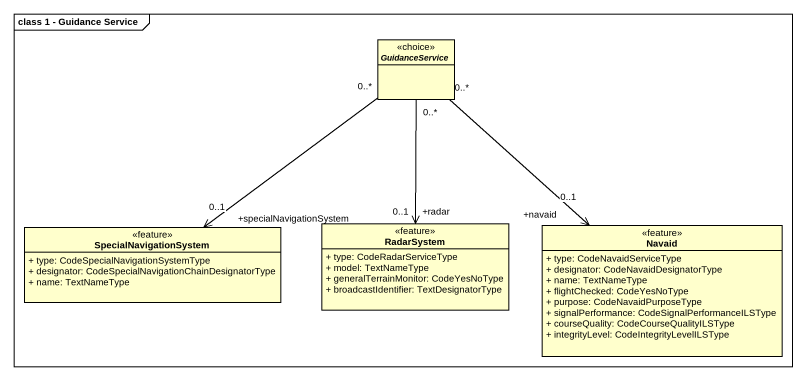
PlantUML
@startuml
mainframe class 1 - Guidance Service
hide circle
hide empty members
skinparam classAttributeIconSize 0
abstract class GuidanceService <<choice>>
class SpecialNavigationSystem <<feature>> {
  + type: CodeSpecialNavigationSystemType
  + designator: CodeSpecialNavigationChainDesignatorType
  + name: TextNameType
}
class RadarSystem <<feature>> {
  + type: CodeRadarServiceType
  + model: TextNameType
  + generalTerrainMonitor: CodeYesNoType
  + broadcastIdentifier: TextDesignatorType
}
class Navaid <<feature>> {
  + type: CodeNavaidServiceType
  + designator: CodeNavaidDesignatorType
  + name: TextNameType
  + flightChecked: CodeYesNoType
  + purpose: CodeNavaidPurposeType
  + signalPerformance: CodeSignalPerformanceILSType
  + courseQuality: CodeCourseQualityILSType
  + integrityLevel: CodeIntegrityLevelILSType
}
GuidanceService "0..*" --> "+specialNavigationSystem\n0..1" SpecialNavigationSystem
GuidanceService "0..*" --> "+radar\n0..1" RadarSystem
GuidanceService "0..*" --> "+navaid\n0..1" Navaid
@enduml
